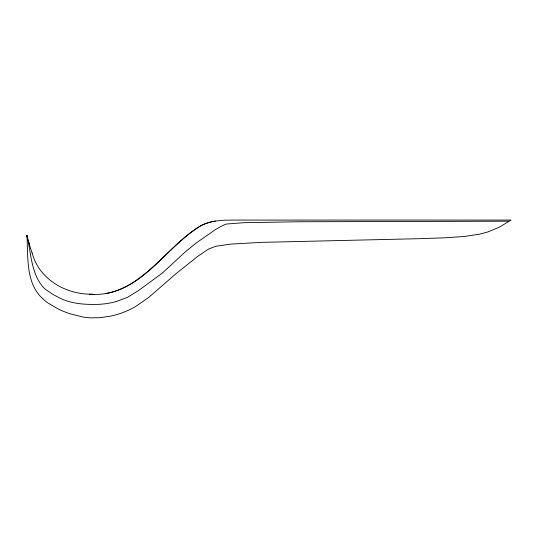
<?xml version="1.0" encoding="UTF-8"?>
<svg xmlns="http://www.w3.org/2000/svg" width="538" height="538" viewBox="0 0 538 538"><rect width="100%" height="100%" fill="white"/><g stroke="black" fill="none" stroke-linecap="round" stroke-linejoin="round"><path stroke-width="0.81" d="M32.125 252.974C38.877 278.509 64.217 293.64 89.557 294.185C138.905 298.334 163.976 247.13 201.414 225.388A41.581 31.029 -1.2 0 1 215.388 221.084L224.447 220.197L233.425 220.076L511.1 220.076L499.372 227.13L487.764 231.986L479.291 234.232L464.267 236.471L445.034 237.789L419.996 238.67L261.038 242.382L231.01 244.091L215.799 246.283L208.603 249.04L197.628 256.431L176.134 273.607L148.569 297.548L135.246 306.727A85.831 85.831 0 0 1 110.801 316.109L99.779 317.723L90.438 317.824A68.938 68.938 0 0 1 82.926 317.01L70.061 313.788A99.221 99.221 0 0 1 58.508 309.135L47.983 303.022A50.034 50.034 0 0 1 43.551 299.404C25.293 283.882 28.319 256.922 26.9 235.476L27.075 236.189M105.535 293.627C146.639 286.162 167.728 245.355 201.488 225.388A40.821 30.101 -1.1 0 1 215.388 221.044M508.309 221.205L298.987 221.757L243.734 222.698L226.397 224.037L222.194 225.745L215.408 229.639L196.747 242.611L185.442 251.717L162.375 273.022L138.696 290.439L127.432 297.373L116.228 301.556A80.532 80.532 0 0 1 98.252 304.36C84.607 304.743 70.391 303.842 58.158 297.184A97.553 97.553 0 0 1 52.018 293.835L45.374 289.242A29.967 29.967 0 0 1 42.522 286.458C30.935 272.302 31.063 252.47 26.9 235.476M89.57 294.185L94.715 294.4M30.639 248.61L32.132 253.001M30.653 248.65L28.332 240.916M29.382 244.561L27.068 236.162"/></g></svg>
